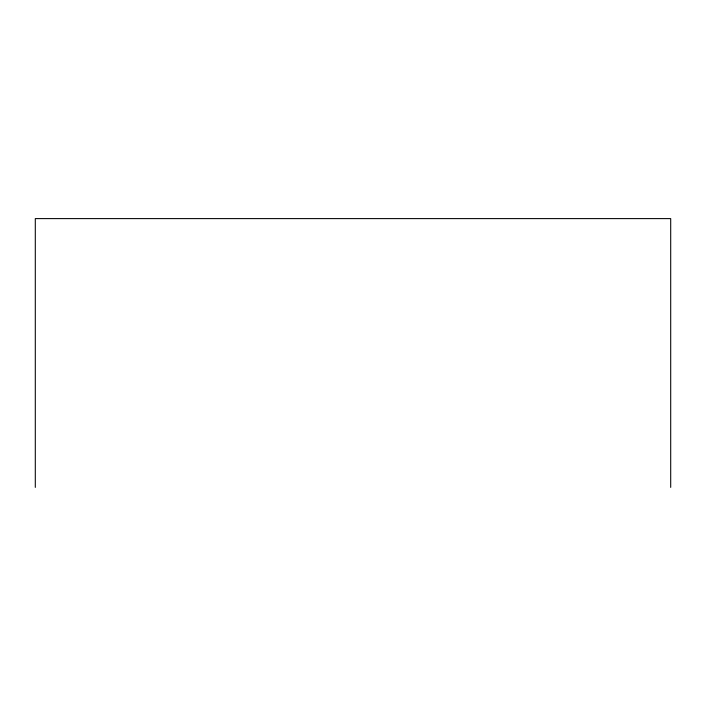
<?xml version="1.0" encoding="UTF-8"?>
<svg xmlns="http://www.w3.org/2000/svg" width="706" height="706" viewBox="0 0 706 706"><rect width="100%" height="100%" fill="white"/><g stroke="black" fill="none" stroke-linecap="round" stroke-linejoin="round"><path stroke-width="1.06" d="M670.7 487.396L670.7 218.604L35.3 218.604L35.3 487.396"/></g></svg>
